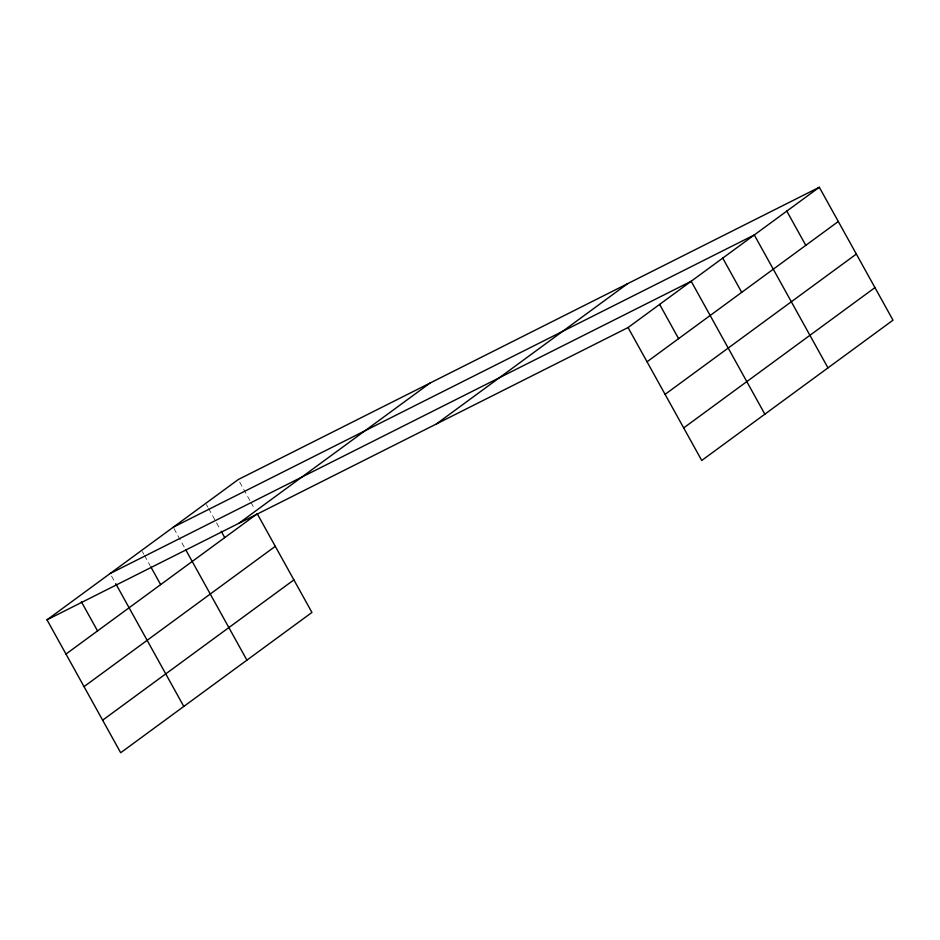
<?xml version="1.0" encoding="UTF-8"?>
<svg xmlns="http://www.w3.org/2000/svg" width="940" height="940" viewBox="0 0 940 940"><rect width="100%" height="100%" fill="white"/><g stroke="black" fill="none" stroke-linecap="round" stroke-linejoin="round"><path stroke-width="0.7" stroke-dasharray="4.7 3.53" d="M239.665 482.067L250.216 501.091M250.91 502.36L254.435 508.693M206.447 504.651L207.858 507.177M208.562 508.446L220.512 530.007M173.935 528.491L185.18 548.784M142.375 551.639L143.785 554.177M144.49 555.446L150.106 565.598M111.519 576.056L115.033 582.401"/><path stroke-width="1.41" d="M65.976 654.064L257.243 513.769L311.939 612.445L120.684 752.74L47 619.824L238.267 479.529L819.316 187.26L893 320.176L701.734 460.471L628.061 327.555L819.316 187.26M238.748 523.369L430.015 383.073M436.313 423.999L627.567 283.704M84.036 686.623L275.291 546.328M102.625 720.181L293.891 579.886M647.037 361.794L838.304 221.499M665.085 394.353L856.352 254.059M683.686 427.912L874.952 287.617M173.23 527.222L754.291 234.953L827.976 367.881M110.121 573.529L691.17 281.248L764.855 414.176M47 619.824L628.061 327.555M786.803 211.101L805.78 245.34M722.731 258.101L741.707 292.34M659.621 304.396L678.598 338.635M221.217 531.276L224.731 537.621M185.885 550.053L246.915 660.15M150.811 566.867L160.658 584.621M115.738 583.67L183.793 706.445M81.369 601.741L97.537 630.916"/></g></svg>
